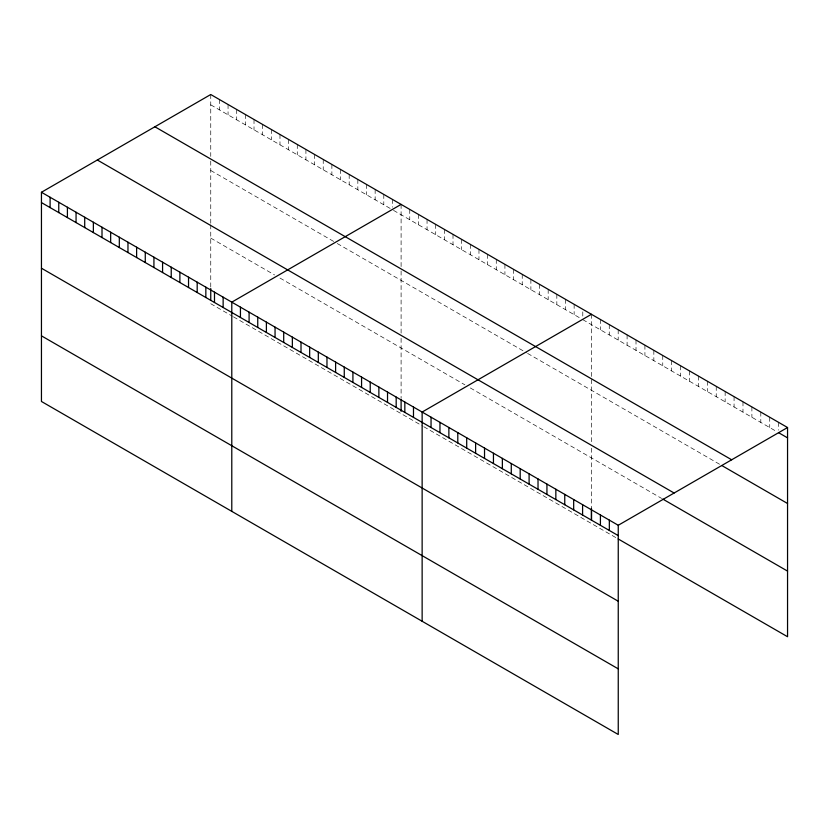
<?xml version="1.0" encoding="UTF-8"?>
<svg xmlns="http://www.w3.org/2000/svg" width="829" height="829" viewBox="0 0 829 829"><rect width="100%" height="100%" fill="white"/><g stroke="black" fill="none" stroke-linecap="round" stroke-linejoin="round"><path stroke-width="0.62" stroke-dasharray="4.14 3.11" d="M210.753 94.516L210.753 156.412M210.753 104.848L390.283 208.504M393.526 210.369L580.621 318.388M582.787 319.642L776.41 431.422M210.753 170.484L336.211 242.907M337.289 243.529L526.55 352.802M527.627 353.423L719.582 464.25M210.753 238.099L274.565 274.938M279.974 278.057L464.903 384.832M470.312 387.951L661.635 498.416M210.753 303.725L232.389 316.212M233.467 316.844L422.728 426.106M423.806 426.738L617.066 538.311M778.638 422.375L778.638 430.127M769.726 417.236L769.726 427.567M760.804 412.086L760.804 422.417M751.893 406.935L751.893 417.277M742.981 401.796L742.981 412.127M734.069 396.645L734.069 406.977M725.147 391.495L725.147 401.837M716.235 386.355L716.235 396.687M707.324 381.205L707.324 391.537M698.412 376.055L698.412 386.397M689.49 370.915L689.49 381.247M680.578 365.765L680.578 376.097M671.666 360.615L671.666 370.957M662.754 355.475L662.754 365.807M653.843 350.325L653.843 360.656M644.921 345.175L644.921 355.517M636.009 340.035L636.009 350.366M627.097 334.885L627.097 345.227M618.185 329.745L618.185 340.077M609.263 324.595L609.263 334.926M600.351 319.445L600.351 329.787M591.44 314.305L591.44 442.189M591.44 448.23L591.44 508.281M582.787 311.891L582.787 317.061M574.134 304.305L574.134 314.647M565.482 299.31L565.482 309.652M556.829 294.316L556.829 304.657M548.176 289.321L548.176 299.663M539.524 284.326L539.524 294.668M530.881 279.332L530.881 289.673M522.229 274.337L522.229 284.679M513.576 269.342L513.576 279.684M504.923 264.347L504.923 274.689M496.27 259.353L496.27 269.694M487.618 254.358L487.618 264.689M478.965 249.363L478.965 259.695M470.312 244.368L470.312 254.7M461.66 239.374L461.66 249.705M453.007 234.379L453.007 244.71M444.354 229.384L444.354 239.716M435.702 224.39L435.702 234.721M427.049 219.395L427.049 229.726M418.396 214.4L418.396 224.732M409.754 209.405L409.754 219.737M401.101 204.411L401.101 267.477M401.101 271L401.101 333.507M401.101 338.336L401.101 398.386M392.449 199.416L392.449 207.167M383.796 194.421L383.796 204.753M375.143 189.427L375.143 199.758M366.491 184.432L366.491 194.763M357.838 179.427L357.838 189.768M349.185 174.432L349.185 184.774M340.532 169.437L340.532 179.779M331.88 164.443L331.88 174.784M323.227 159.448L323.227 169.79M314.574 154.453L314.574 164.795M305.922 149.458L305.922 159.8M297.279 144.464L297.279 154.805M288.627 139.469L288.627 149.811M279.974 134.474L279.974 144.816M271.321 129.479L271.321 139.811M262.669 124.485L262.669 134.816M254.016 119.49L254.016 129.821M245.363 114.495L245.363 124.827M236.711 109.501L236.711 119.832M228.058 104.506L228.058 114.837M219.405 99.511L219.405 109.842M210.753 161.106L210.753 223.612M210.753 224.814L210.753 287.321"/><path stroke-width="1.24" d="M41.45 192.266L618.247 525.275L618.247 734.484L41.45 401.474L41.45 192.266L210.753 94.516L787.55 427.526L787.55 636.734L618.185 538.954M401.101 204.411L231.788 302.15L231.788 511.369M591.44 314.305L422.137 412.044L422.137 621.263M618.247 525.275L787.55 427.526M778.638 432.717L787.55 437.857M154.888 126.775L731.675 459.784M721.81 465.535L787.55 503.493M97.325 160.007L674.112 493.017M662.754 499.058L787.55 571.108M41.45 202.597L618.247 535.607M41.45 268.223L618.247 601.232M41.45 335.849L618.247 668.858M609.336 520.125L609.336 530.456M600.414 514.975L600.414 525.317M591.502 509.835L591.502 520.166M591.44 508.281L591.44 520.001M582.59 504.685L582.59 515.016M573.678 499.535L573.678 509.876M564.756 494.395L564.756 504.726M555.844 489.245L555.844 499.576M546.933 484.095L546.933 494.436M538.021 478.955L538.021 489.286M529.099 473.805L529.099 484.146M520.187 468.654L520.187 478.996M511.275 463.515L511.275 473.846M502.364 458.364L502.364 468.706M493.452 453.225L493.452 463.556M484.53 448.074L484.53 458.406M475.618 442.924L475.618 453.266M466.706 437.785L466.706 448.116M457.795 432.634L457.795 442.966M448.872 427.484L448.872 437.826M439.961 422.344L439.961 432.676M431.049 417.194L431.049 427.526M413.484 407.049L413.484 417.391M404.832 402.055L404.832 412.396M401.101 399.557L401.101 411.277M396.179 397.06L396.179 407.402M387.526 392.065L387.526 402.407M378.874 387.07L378.874 397.412M370.221 382.076L370.221 392.418M361.568 377.081L361.568 387.412M352.916 372.086L352.916 382.418M344.263 367.092L344.263 377.423M335.61 362.097L335.61 372.428M326.968 357.102L326.968 367.434M318.315 352.107L318.315 362.439M309.663 347.113L309.663 357.444M301.01 342.118L301.01 352.449M292.357 337.123L292.357 347.455M283.705 332.128L283.705 342.46M275.052 327.134L275.052 337.465M266.399 322.139L266.399 332.47M257.746 317.144L257.746 327.476M249.094 312.15L249.094 322.481M240.441 307.155L240.441 317.486M223.136 297.155L223.136 307.497M214.493 292.16L214.493 302.502M210.753 288.492L210.753 300.212M205.841 287.166L205.841 297.507M197.188 282.171L197.188 292.513M188.535 277.176L188.535 287.518M179.883 272.181L179.883 282.523M171.23 267.187L171.23 277.528M162.577 262.192L162.577 272.534M153.925 257.197L153.925 267.539M145.272 252.203L145.272 262.534M136.619 247.208L136.619 257.539M127.967 242.213L127.967 252.544M119.314 237.218L119.314 247.55M110.661 232.224L110.661 242.555M102.008 227.229L102.008 237.56M93.366 222.234L93.366 232.566M84.713 217.239L84.713 227.571M76.061 212.245L76.061 222.576M67.408 207.25L67.408 217.581M58.755 202.255L58.755 212.587M50.103 197.261L50.103 207.592"/></g></svg>
